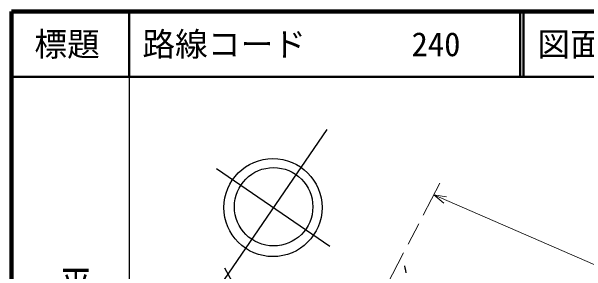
# Model space of a CAD drawing. Units: millimetres, scale not verified. Extents: x 40000 to 680000, y 20000 to 380000.
# Drawn here: x 40000 to 127885, y 340255 to 380000 of the extents above; entities that cross this region are included whole.
import ezdxf
from ezdxf.enums import TextEntityAlignment as Align

# ---------------------------------------------------------------- set-up
doc = ezdxf.new("R2010")
doc.units = ezdxf.units.MM
doc.header["$LTSCALE"] = 1000
doc.linetypes.add('CHAIN', pattern=[18.5, 12, -1.5, 3.5, -1.5])
for name, color, linetype, lineweight in [('S-BGD', 7, 'Continuous', 25), ('S-BMK', 2, 'CHAIN', 13), ('S-BMK-SRVR', 3, 'Continuous', 25), ('S-STR-HTXT', 7, 'Continuous', 13), ('S-TTL', 2, 'Continuous', 140), ('S-TTL-BAND', 7, 'Continuous', 25), ('S-TTL-LINE', 7, 'Continuous', 50)]:
    doc.layers.add(name, color=color, linetype=linetype, lineweight=lineweight)
doc.layers.add('S-TTL-TXT', color=7, linetype='Continuous')
doc.styles.add('@ＭＳ ゴシック', font='')
doc.styles.add('ＭＳ ゴシック', font='')
doc.styles.get('@ＭＳ ゴシック').set_extended_font_data('@MS Gothic')
doc.styles.get('ＭＳ ゴシック').set_extended_font_data('MS Gothic')

msp = doc.modelspace()

# ---------------------------------------------------------------- linework, layer by layer
at = {"layer": 'S-BGD'}
msp.add_lwpolyline([(100311, 340055), (100250, 340411), (100187, 340767), (100120, 341122)], dxfattribs=at)
at = {"layer": 'S-BMK'}
msp.add_line((85855, 316049), (105454, 353734), dxfattribs=at)
at = {"layer": 'S-BMK-SRVR'}
for p, q in [((88200, 361943), (69522, 334738)), ((88649, 344062), (71351, 355938)), ((74047, 338141), (72599, 340766))]:
    msp.add_line(p, q, dxfattribs=at)
for centre, radius in [((79965, 350024), 7493), ((80062, 350149), 5995)]:
    msp.add_circle(centre, radius, dxfattribs=at)
at = {"layer": 'S-STR-HTXT'}
for p, q in [((198681, 311089), (104531, 351960)), ((106510, 351666), (104531, 351960)), ((104531, 351960), (106097, 350716))]:
    msp.add_line(p, q, dxfattribs=at)
at = {"layer": 'S-TTL'}
for p, q in [((40000, 380000), (40000, 20000)), ((680000, 380000), (40000, 380000))]:
    msp.add_line(p, q, dxfattribs=at)
at = {"layer": 'S-TTL-BAND'}
msp.add_line((58000, 370000), (58000, 20000), dxfattribs=at)
at = {"layer": 'S-TTL-LINE'}
for p, q in [((58000, 380000), (58000, 370000)), ((117750, 380000), (117750, 370000)), ((118250, 380000), (118250, 370000)), ((40000, 370000), (680000, 370000))]:
    msp.add_line(p, q, dxfattribs=at)

# ---------------------------------------------------------------- texts
at = {"layer": 'S-TTL-BAND', "style": '@ＭＳ ゴシック', "width": 1.4}
msp.add_text('平  面  図', height=3666, rotation=270, dxfattribs=at).set_placement((49777, 306475), align=Align.MIDDLE_RIGHT)
at = {"layer": 'S-TTL-TXT', "style": 'ＭＳ ゴシック'}
msp.add_text('標題', height=3666, dxfattribs=at).set_placement((48500, 375000), align=Align.MIDDLE_CENTER)
for s, p in [('路線コード', (60000, 375000)), ('図面コード', (120380, 375000)), ('240', (101142, 375000))]:
    msp.add_text(s, height=3666, dxfattribs=at).set_placement(p, align=Align.MIDDLE_LEFT)

doc.saveas('drawing.dxf')
